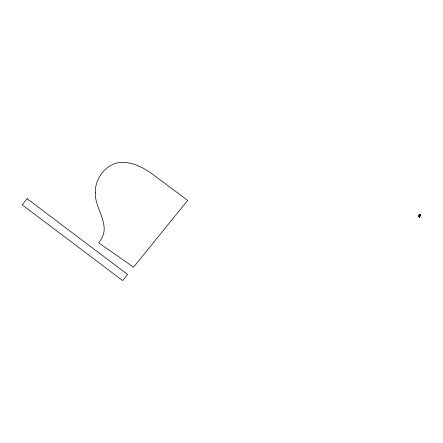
<?xml version="1.0" encoding="UTF-8"?>
<svg xmlns="http://www.w3.org/2000/svg" width="443" height="443" viewBox="0 0 443 443"><rect width="100%" height="100%" fill="white"/><g stroke="black" fill="none" stroke-linecap="round" stroke-linejoin="round"><path stroke-width="0.66" d="M418.485 216.489L418.629 216.145L419.504 216.804L419.355 217.148L418.485 216.489L419.388 217.103M419.875 214.711L419.709 215.06M419.482 216.749L419.355 217.148M420.374 215.298L420.235 215.204A1.002 0.36 42.9 0 0 419.92 215.054L420.529 215.702L420.712 215.315L419.837 214.656L419.51 215.11M418.497 216.311L419.975 214.484L420.844 215.148L419.371 216.97L418.497 216.311L419.986 214.506M418.569 216.461L418.663 216.106L419.538 216.76M420.197 215.486L420.606 215.065L419.421 215.215A0.864 0.803 23.4 0 0 419.322 215.409A0.731 0.681 23.4 0 0 419.288 215.647L419.194 216.339L419.693 215.924M419.803 214.7L420.678 215.359M419.687 215.005L420.562 215.658M418.834 215.896L419.709 216.555M95.273 192.373C94.835 205.369 104.116 216.278 104.183 229.158A23.036 21.419 23.4 0 1 103.103 235.189L101.425 238.888L98.717 242.825L133.553 267.151L187.688 200.413L150.487 172.67L143.072 168.119L135.874 164.862A42.046 39.095 23.4 0 0 132.512 163.777L127.324 162.703A31.353 29.155 23.4 0 0 125.862 162.537C109.028 160.228 95.051 176.325 95.273 192.373M27.112 198.697L22.15 204.81L122.65 280.585L127.612 274.466L27.112 198.697"/></g></svg>
